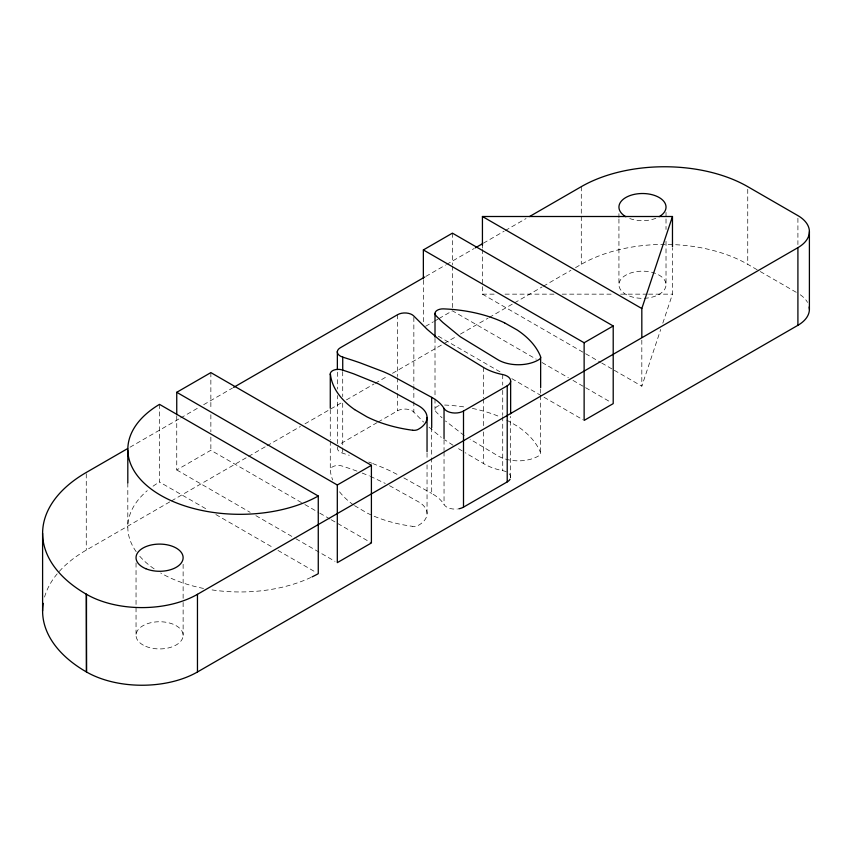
<?xml version="1.0" encoding="UTF-8"?>
<svg xmlns="http://www.w3.org/2000/svg" width="852" height="852" viewBox="0 0 852 852"><rect width="100%" height="100%" fill="white"/><g stroke="black" fill="none" stroke-linecap="round" stroke-linejoin="round"><path stroke-width="0.64" stroke-dasharray="4.26 3.19" d="M337.36 443.626L337.36 395.573M510.646 477.418L510.646 416.383M614.303 370.29L641.822 386.18L660.715 329.458M662.813 323.153L672.473 294.153L672.473 248.092M130.015 447.204L179.516 418.63M180.667 417.959L199.091 407.331M203.692 404.668L232.468 388.054M425.872 276.389L445.447 265.089M446.597 264.429L474.223 248.475M483.435 243.161L504.16 231.19M505.311 230.53L526.035 218.57M176.747 416L176.747 469.953L210.859 450.261L303.749 503.894M425.595 326.295L433.412 321.768M434.531 321.129L437.885 319.191M439.004 318.541L452.423 310.799L536.259 359.203M44.56 597.071A149.089 86.084 0 0 1 86.265 550.115L170.304 501.594M171.454 500.923L247.442 457.055M248.592 456.395L265.856 446.427M267.006 445.766L300.394 426.49M304.995 423.827L341.833 402.559M346.445 399.897L374.071 383.954M375.221 383.283L387.884 375.977M392.495 373.314L443.147 344.07M444.297 343.409L455.809 336.764M460.41 334.101L488.047 318.147M489.197 317.487L513.373 303.525M514.523 302.865L542.149 286.911M543.299 286.251L570.925 270.297M575.537 267.635L581.288 264.312A117.704 67.958 0 0 1 747.747 264.312L759.153 270.893M377.17 422.581L340.31 443.871A10.213 5.889 0 0 0 338.532 445.245M378.171 422.006L397.618 410.77A10.213 5.9 0 0 1 413.848 412.166L423.604 422.091M482.434 249.412L482.434 294.153L497.046 294.153M505.023 294.153L555.525 294.153M562.171 294.153L613.994 294.153M620.639 294.153L647.222 294.153M648.553 294.153L672.473 294.153M337.424 447.183A10.213 5.889 0 0 0 342.728 453.232L349.267 455.309M356.956 471.113L353.857 469.995A324.825 187.536 0 0 0 342.174 466.055A7.966 4.601 0 0 0 334.176 466.097A7.966 4.601 0 0 0 330.278 470.123L330.288 470.315A106.244 61.344 0 0 0 332.685 479.974M368.714 462.018L371.706 463.137M372.697 463.509L383.475 467.854A137.289 79.268 0 0 1 390.567 471.071L398.161 474.905M362.164 473.052L369.353 475.917M370.375 476.332L385.264 483.425M506.716 420.1L517.26 426.138A106.18 61.301 0 0 1 540.509 452.572A5.975 3.451 0 0 1 539.018 455.692A28.414 16.401 0 0 1 497.696 455.724L470.027 439.195M389.534 485.672L418.13 501.626A28.414 16.401 0 0 1 418.108 525.503A5.964 3.451 0 0 1 412.773 526.366M403.827 477.897L431.644 493.425M760.293 271.554L797.909 293.269M482.434 294.153L584.483 353.079M585.633 353.74L600.543 362.345M601.682 363.005L613.152 369.63M542 362.515L568.412 377.766M573.002 380.418L584.493 387.053M585.643 387.713L610.905 402.304M438.29 336.199L501.445 372.665M511.786 378.639L582.981 419.748M304.899 504.554L318.659 512.499M319.809 513.16L330.129 519.124M331.279 519.784L371.408 542.958M176.747 469.953L250.147 512.329M255.877 515.641L294.877 538.155M296.017 538.815L335.006 561.33M159.505 404.359L159.505 482.008L207.824 509.901M215.875 514.555L273.396 547.761M277.997 550.424L315.964 572.342M506.258 471.795A11.768 6.795 0 0 0 502.723 470.666A48.01 27.722 0 0 1 483.553 463.563L465.149 452.7M462.21 450.921L456.576 447.449M354.528 505.63L366.914 512.936A106.212 61.323 0 0 0 412.698 526.355M453.072 445.255L444.744 439.792M464.244 435.521L445.468 420.984M429.046 427.171L439.163 435.702A137.172 79.193 0 0 0 441.283 437.321M797.909 218.25L797.909 244.577M747.747 189.293L747.747 264.312M666.019 212.361L666.019 217.633M666.019 218.943L666.019 229.476M666.019 241.318L666.019 284.749A23.537 13.589 0 0 1 630.714 296.517A23.537 13.589 0 0 1 630.714 272.981A23.537 13.589 0 0 1 666.019 284.749M641.822 340.118L641.822 386.18M618.935 213.682L618.935 217.633M618.935 218.943L618.935 284.749M581.288 186.663L581.288 264.312M540.647 388.938L540.647 394.199M540.647 395.52L540.647 453.445M502.723 374.56L502.723 385.093M502.723 390.354L502.723 415.371M502.723 416.692L502.723 470.666M483.489 367.414L483.553 397.735M483.489 399.013L483.553 426.703M483.489 431.932L483.553 463.563M482.434 245.461L482.434 248.092M452.423 233.15L452.423 264.738M452.423 266.058L452.423 308.168M444.041 440.037L444.041 450.57M444.041 451.88L444.041 504.544A11.768 6.795 0 0 0 457.311 509.017M435.01 338.414L435.01 397.66M435.01 398.981L435.01 409.514M431.644 427.597L431.708 456.597M431.644 457.875L431.708 493.457A48.042 27.733 0 0 1 444.041 504.544M427.044 453.019L427.044 459.601M427.044 464.873L427.044 513.575M423.359 280.202L423.359 322.322M413.848 317.37L413.848 384.518M413.848 385.828L413.848 400.312M413.848 401.633L413.848 412.166M397.618 314.665L397.618 376.541M397.618 377.862L397.618 392.346M397.618 393.656L397.618 410.77M342.706 371.6L342.728 396.627M342.706 403.198L342.728 446.65M342.706 447.96L342.728 453.232M337.36 372.196L337.36 389.076M330.278 409.556L330.278 439.834M330.278 441.155L330.278 470.123M210.859 372.612L210.859 409.461M210.859 414.732L210.859 431.836M210.859 437.108L210.859 450.261M183.127 564.269L183.127 601.118M183.127 602.439L183.127 635.336M136.043 562.948L136.043 635.336M127.811 482.892L127.811 527.633M86.265 473.776L86.265 550.115M800.284 294.771A39.235 22.653 0 0 1 807.547 302.417M655.816 218.304A23.537 13.589 0 0 1 629.138 218.304M311.023 577.39A112.283 64.827 0 0 1 210.487 589.669M203.532 588.434A112.283 64.827 0 0 1 160.698 572.981M154.137 568.848A112.283 64.827 0 0 1 138.493 554.737M136.15 551.659A112.283 64.827 0 0 1 147.258 490.677M153.051 486.194A112.283 64.827 0 0 1 159.505 482.008M353.463 504.906A106.244 61.344 0 0 1 339.213 491.391M444.606 405.041A106.234 61.333 0 0 1 465.916 407.224M472.359 408.406A106.234 61.333 0 0 1 500.199 416.969M439.121 405.552A7.966 4.601 0 0 0 436.043 411.846A325.357 187.845 0 0 0 442.06 417.821M509.208 473.818A11.768 6.795 0 0 1 510.465 478.334M145.777 646.348A23.537 13.589 0 0 0 182.999 636.742A23.537 13.589 0 0 0 149.984 622.929A23.537 13.589 0 0 0 145.777 646.348"/><path stroke-width="1.28" d="M809.4 231.637L809.4 309.287M641.822 337.488L641.822 308.53L672.473 216.504L482.434 216.504L482.434 245.461M176.747 392.303L210.859 372.612L371.408 465.309L371.408 542.958L337.307 562.65L337.307 485.001L176.747 392.303L176.747 414.679M423.359 249.934L452.423 233.15L613.206 325.975L613.206 403.624L584.131 420.409L584.131 342.76L423.359 249.934L423.359 278.892M127.715 448.535L86.265 472.466A149.089 86.084 0 0 0 86.265 594.195L86.489 671.972A78.469 45.305 0 0 0 197.462 671.972L797.909 325.304A39.235 22.653 0 0 0 809.187 306.954M233.629 387.383L424.722 277.06M475.373 247.815L482.285 243.821M529.486 216.568L581.288 186.663A117.704 67.958 0 0 1 747.747 186.663L797.909 215.62A39.235 22.653 0 0 1 797.909 247.655L797.909 325.304M431.708 397.351A48.042 27.733 0 0 1 444.041 408.438A11.768 6.795 0 0 0 463.499 411.037L507.217 385.796A11.768 6.795 0 0 0 502.723 374.56A48.01 27.722 0 0 1 483.553 367.457L444.744 343.686A137.172 79.193 0 0 1 439.163 339.597L427.171 329.341L413.848 316.06A10.213 5.9 0 0 0 397.618 314.676L340.31 347.765A10.213 5.889 0 0 0 342.728 357.126L342.728 370.29M337.307 485.001L371.408 465.309M584.131 342.76L613.206 325.975M86.265 594.195L86.489 594.323A78.469 45.305 0 0 0 197.462 594.323L797.909 247.655M458.802 508.793A11.768 6.795 0 0 0 463.499 507.142L507.217 481.902A11.768 6.795 0 0 0 510.082 479.186M342.728 357.126L351.759 360.013A425.191 245.482 0 0 1 359.917 362.771L383.475 371.738A137.289 79.268 0 0 1 390.567 374.965L431.644 397.32L431.708 427.64M504.597 322.876L517.26 330.033A106.18 61.301 0 0 1 540.509 356.466A5.975 3.451 0 0 1 539.018 359.587A28.414 16.401 0 0 1 497.696 359.608L460.144 336.678L442.88 322.493A325.357 187.845 0 0 1 436.043 315.741A7.966 4.601 0 0 1 436.117 311.129A7.966 4.601 0 0 1 443.093 308.871L443.434 308.882A106.234 61.333 0 0 1 504.618 322.865M482.434 216.504L641.822 308.53M318.265 496.024L159.505 404.359A112.283 64.827 0 0 0 160.698 495.332A112.283 64.827 0 0 0 318.265 496.024L318.265 573.673A112.283 64.827 0 0 1 312.088 576.879M354.528 409.524L366.914 416.83A106.212 61.323 0 0 0 412.698 430.249M412.773 430.26A5.964 3.451 0 0 0 418.098 429.397A28.414 16.401 0 0 0 418.151 405.531L378.426 383.858L353.857 373.89A324.825 187.536 0 0 0 342.174 369.949A7.966 4.601 0 0 0 334.176 369.992A7.966 4.601 0 0 0 330.278 374.007L330.288 374.209M672.473 216.504L672.473 246.782M540.647 357.339L540.647 387.617M510.646 381.313L510.646 413.784M507.217 385.796L507.217 481.902M463.499 411.037L463.499 507.142M444.041 408.438L444.041 438.716M435.01 313.408L435.01 337.104M427.044 417.469L427.044 451.698M337.36 351.418L337.36 369.598M330.278 374.007L330.278 408.236M197.462 594.323L197.462 671.972M127.811 449.984L127.811 482.892M86.489 594.323L86.489 671.972M42.6 533.331L42.6 610.98M86.265 671.845A149.089 86.084 0 0 1 43.186 603.354M625.837 216.717A23.537 13.589 0 0 1 625.837 197.494A23.537 13.589 0 0 1 659.128 197.494A23.537 13.589 0 0 1 659.128 216.717M354.634 409.588A106.212 61.323 0 0 1 330.438 374.273M145.777 568.699A23.537 13.589 0 0 0 182.999 559.093A23.537 13.589 0 0 0 149.984 545.28A23.537 13.589 0 0 0 145.777 568.699"/></g></svg>
